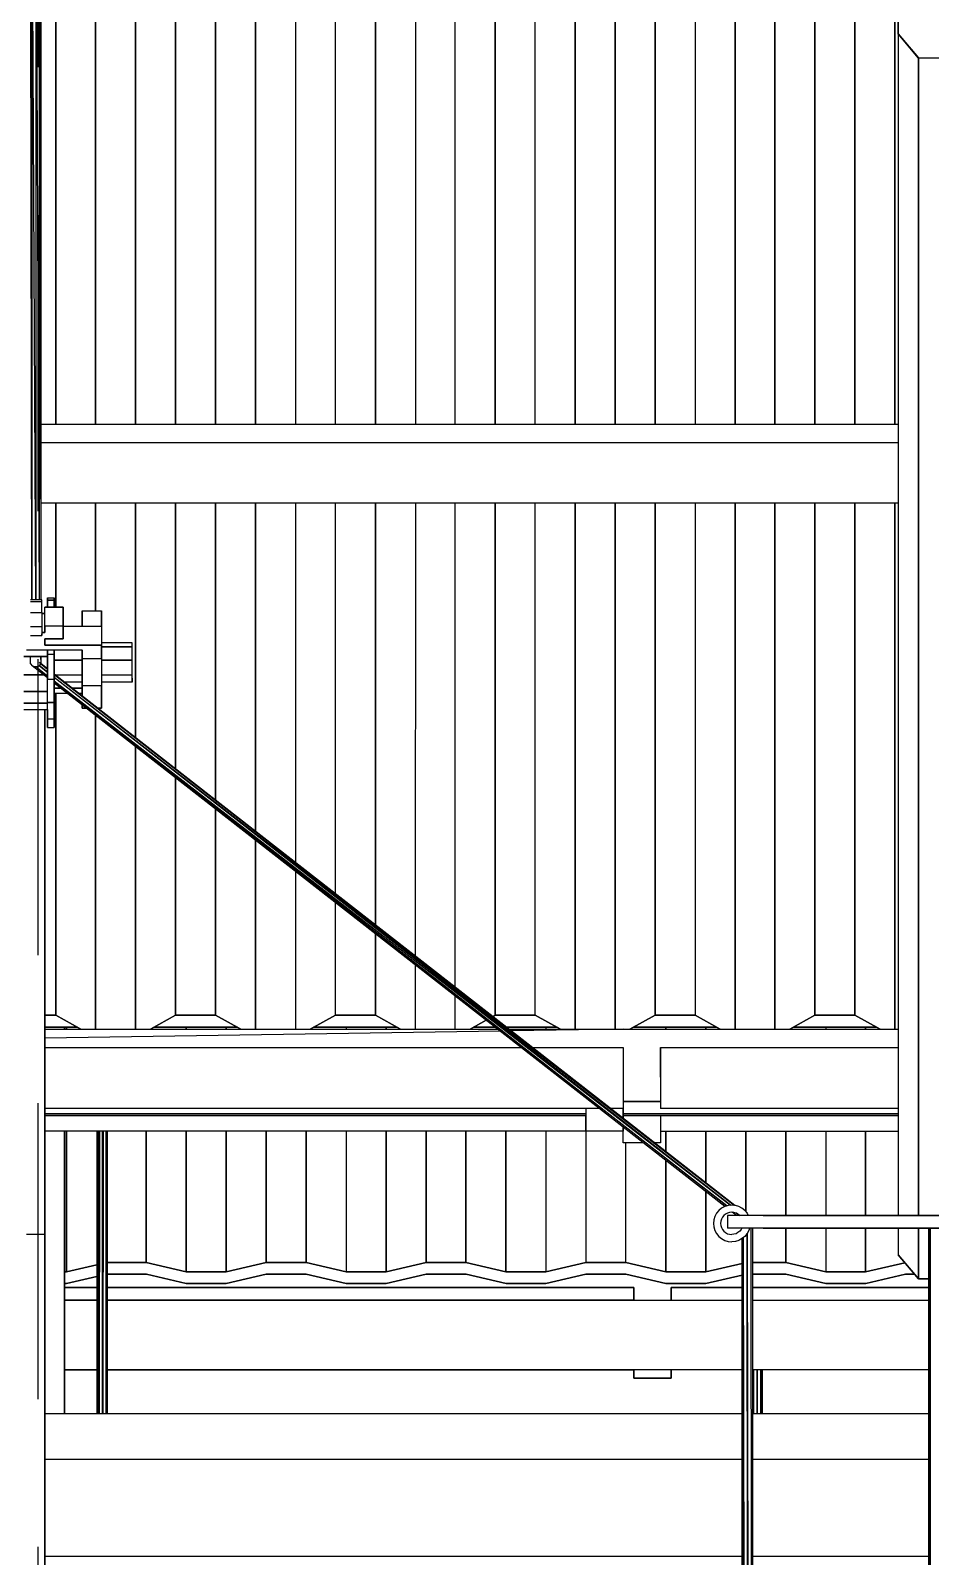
# Model space of a CAD drawing. Extents: x -43 to 90, y 6 to 81.
# Drawn here: x -0.859 to 1.071, y 19.711 to 22.984 of the extents above; entities that cross this region are included whole.
import ezdxf

# ---------------------------------------------------------------- set-up
doc = ezdxf.new("R2010")
doc.units = 0
doc.header["$LTSCALE"] = 0.1
doc.header["$MEASUREMENT"] = 0
doc.linetypes.add('HIDDEN', pattern=[9.525, 6.35, -3.175])
doc.layers.add('cobertura nova', color=4, linetype='CONTINUOUS')
doc.layers.add('hachures cobertura', color=252, linetype='CONTINUOUS')

msp = doc.modelspace()

# ---------------------------------------------------------------- linework, layer by layer
at = {"layer": 'cobertura nova'}
for p, q in [((-0.8563, 21.763), (-0.8594, 23.3102)), ((-0.8562, 23.3102), (-0.8485, 21.763)), ((-0.8561, 21.763), (-0.8562, 23.3102)), ((-0.8403, 23.3102), (-0.8371, 21.763)), ((-0.8402, 21.763), (-0.8403, 23.3102)), ((-0.837, 23.3102), (-0.837, 21.763)), ((-0.8482, 23.3077), (-0.8406, 21.763)), ((-0.8482, 23.3077), (-0.8482, 21.763)), ((-0.8055, 22.1401), (-0.8054, 23.3078)), ((0.9945, 22.1401), (0.9946, 23.3078)), ((1.0015, 22.9771), (1.0016, 23.0433)), ((1.0016, 23.0433), (1.0015, 22.9771)), ((1.045, 22.9254), (1.0015, 22.9771)), ((1.0015, 22.9771), (1.0015, 20.442)), ((1.0015, 22.9771), (1.045, 22.9255)), ((1.0016, 22.9769), (1.0016, 22.977)), ((1.045, 22.9254), (1.0449, 20.442)), ((1.045, 22.9255), (1.1307, 22.9255)), ((1.1307, 22.9254), (1.045, 22.9254)), ((1.0451, 22.9254), (1.0451, 22.9255)), ((1.0451, 22.9255), (1.0451, 22.9254)), ((-0.837, 22.1401), (1.0015, 22.1401)), ((-0.837, 22.1007), (1.0015, 22.1007)), ((1.0015, 21.9701), (-0.837, 21.9701)), ((-0.8055, 21.7473), (-0.8055, 21.9701)), ((0.9945, 20.8418), (0.9945, 21.9701)), ((-0.8352, 21.763), (-0.8595, 21.763)), ((-0.8595, 21.7596), (-0.8352, 21.7596)), ((-0.8352, 21.7596), (-0.8352, 21.763)), ((-0.8352, 21.7359), (-0.8352, 21.7596)), ((-0.7893, 21.7473), (-0.8285, 21.7473)), ((-0.8285, 21.7067), (-0.8285, 21.7473)), ((-0.8285, 21.7473), (-0.7893, 21.7473)), ((-0.8229, 21.7676), (-0.8085, 21.7676)), ((-0.8229, 21.7489), (-0.8229, 21.7676)), ((-0.8229, 21.7676), (-0.8229, 21.7624)), ((-0.8229, 21.7624), (-0.8229, 21.7676)), ((-0.8085, 21.7624), (-0.8229, 21.7624)), ((-0.8229, 21.7624), (-0.8229, 21.7473)), ((-0.8229, 21.7624), (-0.8085, 21.7624)), ((-0.8229, 21.7473), (-0.8229, 21.7624)), ((-0.8229, 21.7489), (-0.8229, 21.7489)), ((-0.8229, 21.7489), (-0.8229, 21.7489)), ((-0.8229, 21.7473), (-0.8229, 21.7489)), ((-0.8085, 21.7489), (-0.8085, 21.7676)), ((-0.8085, 21.7676), (-0.8085, 21.7624)), ((-0.8085, 21.7624), (-0.8085, 21.7676)), ((-0.8085, 21.7473), (-0.8085, 21.7624)), ((-0.8085, 21.7624), (-0.8085, 21.7473)), ((-0.8085, 21.7473), (-0.8085, 21.7489)), ((-0.7893, 21.7067), (-0.7893, 21.7473)), ((-0.7893, 21.7473), (-0.7893, 21.7473)), ((-0.7893, 21.7473), (-0.7893, 21.7473)), ((-0.7893, 21.7473), (-0.7893, 21.7067)), ((-0.7487, 21.7393), (-0.7069, 21.7393)), ((-0.7487, 21.7393), (-0.7487, 21.7063)), ((-0.7487, 21.7063), (-0.7487, 21.7393)), ((-0.7487, 21.7393), (-0.7487, 21.7393)), ((-0.7069, 21.7063), (-0.7069, 21.7393)), ((-0.7069, 21.7393), (-0.7069, 21.7063)), ((-0.7069, 21.7063), (-0.7069, 21.7393)), ((-0.8595, 21.7359), (-0.8352, 21.7359)), ((-0.8595, 21.7057), (-0.8352, 21.7057)), ((-0.8352, 21.7359), (-0.8352, 21.7057)), ((-0.8285, 21.7333), (-0.8352, 21.7333)), ((-0.8352, 21.7333), (-0.8285, 21.7333)), ((-0.8352, 21.7057), (-0.8352, 21.6867)), ((-0.7893, 21.7067), (-0.8285, 21.7067)), ((-0.8285, 21.7067), (-0.8285, 21.6928)), ((-0.8285, 21.6928), (-0.8285, 21.7067)), ((-0.7893, 21.6928), (-0.7893, 21.7067)), ((-0.7893, 21.7067), (-0.7893, 21.6928)), ((-0.7893, 21.7063), (-0.7487, 21.7063)), ((-0.7487, 21.7059), (-0.7893, 21.7059)), ((-0.7487, 21.7063), (-0.7069, 21.7063)), ((-0.7069, 21.7059), (-0.7487, 21.7059)), ((-0.7069, 21.7063), (-0.7069, 21.7059)), ((-0.7069, 21.7059), (-0.7069, 21.6654)), ((-0.8595, 21.6867), (-0.8352, 21.6867)), ((-0.8285, 21.6928), (-0.8352, 21.6928)), ((-0.8352, 21.6928), (-0.8285, 21.6928)), ((-0.8352, 21.6867), (-0.8352, 21.6901)), ((-0.8285, 21.6928), (-0.8285, 21.6928)), ((-0.8285, 21.6928), (-0.8285, 21.6928)), ((-0.8285, 21.6928), (-0.8285, 21.6928)), ((-0.8285, 21.6657), (-0.8285, 21.6796)), ((-0.8285, 21.6796), (-0.7893, 21.6796)), ((-0.8285, 21.6796), (-0.8285, 21.6654)), ((-0.7893, 21.6796), (-0.8285, 21.6796)), ((-0.7893, 21.6796), (-0.7893, 21.6928)), ((-0.7893, 21.6928), (-0.7893, 21.6796)), ((-0.8229, 21.6412), (-0.8741, 21.6412)), ((-0.8741, 21.6412), (-0.8229, 21.6412)), ((-0.8681, 21.6554), (-0.8285, 21.6554)), ((-0.8285, 21.6551), (-0.8681, 21.6551)), ((-0.8594, 21.6253), (-0.8594, 21.6412)), ((-0.8377, 21.6412), (-0.837, 21.6268)), ((-0.837, 21.6412), (-0.837, 21.6268)), ((-0.8285, 21.6657), (-0.8285, 21.6654)), ((-0.7487, 21.6657), (-0.8285, 21.6657)), ((-0.8285, 21.6654), (-0.8285, 21.6657)), ((-0.8285, 21.6654), (-0.7487, 21.6654)), ((-0.8285, 21.6554), (-0.7487, 21.6554)), ((-0.7487, 21.6551), (-0.8285, 21.6551)), ((-0.8229, 21.6551), (-0.8229, 21.6461)), ((-0.8229, 21.6412), (-0.8229, 21.6551)), ((-0.8229, 21.6461), (-0.8229, 21.6551)), ((-0.8229, 21.6461), (-0.8085, 21.6461)), ((-0.8229, 21.6461), (-0.8229, 21.5918)), ((-0.8229, 21.5918), (-0.8229, 21.6461)), ((-0.8229, 21.6158), (-0.8229, 21.6412)), ((-0.8085, 21.6461), (-0.8085, 21.6551)), ((-0.8085, 21.6551), (-0.8085, 21.6461)), ((-0.8085, 21.5918), (-0.8085, 21.6461)), ((-0.8085, 21.6461), (-0.8085, 21.5918)), ((-0.7069, 21.6657), (-0.7487, 21.6657)), ((-0.7487, 21.6654), (-0.7069, 21.6654)), ((-0.7487, 21.6551), (-0.7487, 21.6554)), ((-0.7487, 21.6551), (-0.7487, 21.637)), ((-0.7487, 21.6367), (-0.7487, 21.6551)), ((-0.6415, 21.6707), (-0.7069, 21.6707)), ((-0.7069, 21.6654), (-0.7069, 21.6551)), ((-0.7069, 21.6554), (-0.7069, 21.6654)), ((-0.7069, 21.6621), (-0.6415, 21.6621)), ((-0.6415, 21.6621), (-0.7069, 21.6621)), ((-0.7069, 21.637), (-0.7069, 21.6554)), ((-0.7069, 21.6551), (-0.7069, 21.6367)), ((-0.6415, 21.6621), (-0.6415, 21.6707)), ((-0.6415, 21.6337), (-0.6415, 21.6621)), ((-0.8594, 21.6253), (-0.8561, 21.6213)), ((-0.8229, 21.5954), (-0.8561, 21.6213)), ((-0.8561, 21.6213), (-0.8482, 21.6196)), ((-0.8229, 21.5955), (-0.8561, 21.6213)), ((-0.8482, 21.6196), (-0.8402, 21.6213)), ((-0.8482, 21.6196), (-0.8229, 21.6001)), ((-0.8482, 21.6196), (-0.8229, 21.5999)), ((-0.837, 21.6253), (-0.8402, 21.6293)), ((-0.8402, 21.6293), (-0.8229, 21.6158)), ((-0.8402, 21.6213), (-0.837, 21.6253)), ((-0.8402, 21.6213), (-0.8229, 21.6079)), ((-0.8229, 21.6078), (-0.8402, 21.6213)), ((-0.837, 21.6253), (-0.8229, 21.6144)), ((-0.837, 21.6253), (-0.8229, 21.6144)), ((-0.7487, 21.6337), (-0.8085, 21.6337)), ((-0.8085, 21.6337), (-0.7487, 21.6337)), ((-0.7487, 21.637), (-0.7069, 21.637)), ((-0.7069, 21.6367), (-0.7487, 21.6367)), ((-0.7487, 21.6367), (-0.7487, 21.5788)), ((-0.7487, 21.5788), (-0.7487, 21.6367)), ((-0.7069, 21.6367), (-0.7069, 21.5788)), ((-0.6415, 21.6337), (-0.7069, 21.6337)), ((-0.7069, 21.6337), (-0.6415, 21.6337)), ((-0.6415, 21.6022), (-0.6415, 21.6337)), ((-0.8314, 21.602), (-0.8741, 21.602)), ((-0.8741, 21.602), (-0.8314, 21.602)), ((-0.8229, 21.5663), (-0.8229, 21.5954)), ((-0.8085, 21.5918), (-0.8229, 21.5918)), ((-0.8229, 21.5425), (-0.8229, 21.5918)), ((-0.8085, 21.6045), (0.6509, 20.464)), ((-0.8085, 21.6031), (0.6508, 20.464)), ((-0.8085, 21.6031), (0.6499, 20.4641)), ((-0.8085, 21.5967), (0.6497, 20.4642)), ((0.6421, 20.4644), (-0.8085, 21.5965)), ((-0.8085, 21.5425), (-0.8085, 21.5918)), ((-0.8085, 21.5918), (-0.8085, 21.5425)), ((-0.8085, 21.5889), (0.6419, 20.4644)), ((-0.8085, 21.5887), (0.6342, 20.463)), ((0.6341, 20.463), (-0.8085, 21.5843)), ((0.6297, 20.4617), (-0.8085, 21.5841)), ((-0.8055, 21.6022), (-0.7487, 21.6022)), ((-0.7487, 21.586), (-0.7848, 21.586)), ((-0.7487, 21.586), (-0.7487, 21.5733)), ((-0.7487, 21.5578), (-0.7487, 21.586)), ((-0.7487, 21.5733), (-0.7487, 21.586)), ((-0.7069, 21.5788), (-0.7487, 21.5788)), ((-0.7487, 21.5788), (-0.7487, 21.5578)), ((-0.7487, 21.5578), (-0.7487, 21.5788)), ((-0.7069, 21.6022), (-0.6415, 21.6022)), ((-0.6415, 21.586), (-0.7069, 21.586)), ((-0.7069, 21.5788), (-0.7069, 21.5434)), ((-0.7069, 21.5305), (-0.7069, 21.5788)), ((-0.7069, 21.5622), (-0.7069, 21.5788)), ((-0.7069, 21.5434), (-0.7069, 21.5788)), ((-0.6415, 21.586), (-0.6415, 21.6022)), ((-0.6415, 21.5946), (-0.6415, 21.586)), ((-0.8741, 21.5663), (-0.8229, 21.5663)), ((-0.8229, 21.5663), (-0.8741, 21.5663)), ((-0.8229, 21.5425), (-0.8229, 21.5663)), ((-0.8229, 21.5593), (-0.8229, 21.5593)), ((-0.8229, 21.5593), (-0.8229, 21.5593)), ((-0.8229, 21.5425), (-0.8085, 21.5425)), ((-0.8085, 21.5425), (-0.8229, 21.5425)), ((-0.8229, 21.5077), (-0.8229, 21.5425)), ((-0.7946, 21.5733), (-0.8085, 21.5733)), ((-0.8085, 21.5733), (-0.7946, 21.5733)), ((-0.8085, 21.5629), (-0.7813, 21.5629)), ((-0.7804, 21.5622), (-0.8085, 21.5622)), ((-0.8085, 21.5077), (-0.8085, 21.5425)), ((-0.8085, 21.5425), (-0.8085, 21.5077)), ((-0.8055, 20.8717), (-0.8055, 21.5622)), ((-0.7487, 21.5733), (-0.7686, 21.5733)), ((-0.7686, 21.5733), (-0.7487, 21.5733)), ((-0.7552, 21.5629), (-0.7487, 21.5629)), ((-0.7487, 21.5622), (-0.7544, 21.5622)), ((-0.7487, 21.5629), (-0.7487, 21.5629)), ((-0.7487, 21.5622), (-0.7487, 21.5622)), ((-0.7069, 21.5733), (-0.7069, 21.5622)), ((-0.7069, 21.5434), (-0.7069, 21.5305)), ((-0.7069, 21.5305), (-0.7069, 21.5434)), ((-0.8229, 21.5413), (-0.8741, 21.5413)), ((-0.8741, 21.5413), (-0.8229, 21.5413)), ((-0.8741, 21.5278), (-0.8229, 21.5278)), ((-0.8286, 21.5278), (-0.8286, 20.4022)), ((-0.8286, 20.4022), (-0.8285, 21.5278)), ((-0.8229, 21.5278), (-0.8229, 21.5413)), ((-0.8229, 21.5173), (-0.8229, 21.5278)), ((-0.8229, 21.5278), (-0.8229, 21.5173)), ((-0.8229, 21.5173), (-0.8229, 21.5173)), ((-0.8229, 21.5173), (-0.8229, 21.5077)), ((-0.8229, 21.5173), (-0.8229, 21.5173)), ((-0.8229, 21.4943), (-0.8229, 21.5173)), ((-0.7487, 21.5375), (-0.7487, 21.5305)), ((-0.7487, 21.5305), (-0.7487, 21.5375)), ((-0.7398, 21.5305), (-0.7487, 21.5305)), ((-0.7487, 21.5305), (-0.7398, 21.5305)), ((-0.7069, 21.5305), (-0.7138, 21.5305)), ((-0.7138, 21.5305), (-0.7069, 21.5305)), ((-0.8229, 21.5077), (-0.8085, 21.5077)), ((-0.8229, 21.5077), (-0.8229, 21.4891)), ((-0.8229, 21.4891), (-0.8229, 21.5077)), ((-0.8229, 21.4943), (-0.8229, 21.4943)), ((-0.8229, 21.4891), (-0.8229, 21.4943)), ((-0.8229, 21.4943), (-0.8229, 21.4943)), ((-0.8229, 21.4891), (-0.8085, 21.4891)), ((-0.8085, 21.4891), (-0.8085, 21.5077)), ((-0.8085, 21.5077), (-0.8085, 21.4891)), ((-0.8085, 21.4943), (-0.8085, 21.5064)), ((-0.8085, 21.4891), (-0.8085, 21.4943)), ((-0.8055, 20.8717), (-0.8286, 20.8717)), ((-0.8286, 20.8717), (-0.8055, 20.8717)), ((-0.7515, 20.8418), (-0.8055, 20.8717)), ((-0.8055, 20.8717), (-0.7515, 20.8418)), ((-0.5483, 20.8717), (-0.6023, 20.8418)), ((-0.6023, 20.8418), (-0.5483, 20.8717)), ((-0.4626, 20.8717), (-0.5483, 20.8717)), ((-0.5483, 20.8717), (-0.4626, 20.8717)), ((-0.4086, 20.8418), (-0.4626, 20.8717)), ((-0.4626, 20.8717), (-0.4086, 20.8418)), ((-0.2055, 20.8717), (-0.2595, 20.8418)), ((-0.2595, 20.8418), (-0.2055, 20.8717)), ((-0.1198, 20.8717), (-0.2055, 20.8717)), ((-0.2055, 20.8717), (-0.1198, 20.8717)), ((-0.0658, 20.8418), (-0.1198, 20.8717)), ((-0.1198, 20.8717), (-0.0658, 20.8418)), ((0.118, 20.861), (0.0834, 20.8418)), ((0.0834, 20.8418), (0.118, 20.861)), ((0.1374, 20.8717), (0.1326, 20.8691)), ((0.1326, 20.8691), (0.1374, 20.8717)), ((0.2231, 20.8717), (0.1374, 20.8717)), ((0.1374, 20.8717), (0.2231, 20.8717)), ((0.2771, 20.8418), (0.2231, 20.8717)), ((0.2231, 20.8717), (0.2771, 20.8418)), ((0.4802, 20.8717), (0.4262, 20.8418)), ((0.4262, 20.8418), (0.4802, 20.8717)), ((0.5659, 20.8717), (0.4802, 20.8717)), ((0.4802, 20.8717), (0.5659, 20.8717)), ((0.6199, 20.8418), (0.5659, 20.8717)), ((0.5659, 20.8717), (0.6199, 20.8418)), ((0.8231, 20.8717), (0.7691, 20.8418)), ((0.7691, 20.8418), (0.8231, 20.8717)), ((0.9088, 20.8717), (0.8231, 20.8717)), ((0.8231, 20.8717), (0.9088, 20.8717)), ((0.9628, 20.8418), (0.9088, 20.8717)), ((0.9088, 20.8717), (0.9628, 20.8418)), ((-0.7586, 20.8458), (-0.8286, 20.8458)), ((-0.7586, 20.8458), (-0.8286, 20.8458)), ((-0.8286, 20.8458), (-0.7586, 20.8458)), ((-0.8286, 20.8418), (0.1427, 20.8418)), ((0.1479, 20.8377), (-0.8286, 20.8224)), ((-0.7869, 20.8418), (-0.7869, 20.8458)), ((-0.7869, 20.8458), (-0.7869, 20.8418)), ((-0.7825, 20.8458), (-0.7825, 20.8418)), ((-0.7825, 20.8418), (-0.7825, 20.8458)), ((-0.4158, 20.8458), (-0.5952, 20.8458)), ((-0.4158, 20.8458), (-0.5952, 20.8458)), ((-0.5952, 20.8458), (-0.4158, 20.8458)), ((-0.5254, 20.8458), (-0.5254, 20.8418)), ((-0.5254, 20.8418), (-0.5254, 20.8458)), ((-0.4397, 20.8458), (-0.4397, 20.8418)), ((-0.4397, 20.8418), (-0.4397, 20.8458)), ((-0.0729, 20.8458), (-0.2523, 20.8458)), ((-0.0729, 20.8458), (-0.2523, 20.8458)), ((-0.2523, 20.8458), (-0.0729, 20.8458)), ((-0.1825, 20.8458), (-0.1825, 20.8418)), ((-0.0968, 20.8458), (-0.0968, 20.8418)), ((-0.0968, 20.8418), (-0.0968, 20.8458)), ((0.1376, 20.8458), (0.0905, 20.8458)), ((0.1376, 20.8458), (0.0905, 20.8458)), ((0.0905, 20.8458), (0.1376, 20.8458)), ((0.2699, 20.8458), (0.1624, 20.8458)), ((0.2699, 20.8458), (0.1624, 20.8458)), ((0.1624, 20.8458), (0.2699, 20.8458)), ((0.1675, 20.8418), (0.4117, 20.8418)), ((0.4117, 20.8418), (0.1723, 20.8381)), ((0.2461, 20.8458), (0.2461, 20.8418)), ((0.4117, 20.8418), (0.4917, 20.8418)), ((0.6128, 20.8458), (0.4334, 20.8458)), ((0.6128, 20.8458), (0.4334, 20.8458)), ((0.4334, 20.8458), (0.6128, 20.8458)), ((0.4917, 20.8418), (1.0015, 20.8418)), ((0.5032, 20.8458), (0.5032, 20.8418)), ((0.5032, 20.8418), (0.5032, 20.8458)), ((0.5889, 20.8458), (0.5889, 20.8418)), ((0.5889, 20.8418), (0.5889, 20.8458)), ((0.9556, 20.8458), (0.7762, 20.8458)), ((0.9556, 20.8458), (0.7762, 20.8458)), ((0.7762, 20.8458), (0.9556, 20.8458)), ((0.8461, 20.8458), (0.8461, 20.8418)), ((0.9318, 20.8418), (0.9318, 20.8458)), ((0.9318, 20.8458), (0.9318, 20.8418)), ((-0.8286, 20.8024), (0.1931, 20.8024)), ((0.2179, 20.8024), (0.4117, 20.8024)), ((0.4117, 20.8024), (0.4117, 20.6718)), ((0.4917, 20.8024), (1.0015, 20.8024)), ((0.4917, 20.8024), (0.4917, 20.6718)), ((0.4917, 20.7389), (0.4917, 20.8024)), ((0.4917, 20.7728), (0.4917, 20.7728)), ((0.3604, 20.6718), (-0.8286, 20.6718)), ((-0.8286, 20.6606), (0.3316, 20.6606)), ((0.3316, 20.6718), (0.3316, 20.6228)), ((0.4117, 20.6718), (0.385, 20.6718)), ((0.4116, 20.6718), (0.4116, 20.651)), ((0.4116, 20.651), (0.4116, 20.6718)), ((0.4116, 20.6606), (1.0015, 20.6606)), ((0.4117, 20.6864), (0.4917, 20.6864)), ((0.4917, 20.6864), (0.4117, 20.6864)), ((1.0015, 20.6718), (0.4917, 20.6718)), ((-0.8286, 20.6567), (0.3316, 20.6567)), ((0.3316, 20.6567), (-0.8286, 20.6567)), ((0.3316, 20.6567), (0.3316, 20.6228)), ((0.3316, 20.6228), (0.3316, 20.6567)), ((0.4116, 20.6567), (1.0015, 20.6566)), ((1.0015, 20.6567), (0.4116, 20.6567)), ((0.4116, 20.6319), (0.4116, 20.6228)), ((0.4116, 20.6228), (0.4116, 20.6319)), ((0.4117, 20.651), (0.4117, 20.6567)), ((0.4117, 20.5981), (0.4117, 20.6319)), ((0.4917, 20.6567), (0.4917, 20.5981)), ((0.3316, 20.6228), (-0.8286, 20.6228)), ((-0.7869, 20.0168), (-0.7869, 20.6228)), ((-0.7869, 20.6228), (-0.7869, 20.0168)), ((-0.7825, 20.6228), (-0.7825, 20.3215)), ((-0.7174, 20.6228), (-0.7174, 20.0168)), ((-0.7161, 20.6228), (-0.7164, 20.0168)), ((-0.7141, 20.6228), (-0.7141, 20.0168)), ((-0.7117, 20.0168), (-0.7111, 20.6228)), ((-0.7061, 20.6228), (-0.7061, 20.0168)), ((-0.7037, 20.0168), (-0.7031, 20.6228)), ((-0.6982, 20.6228), (-0.6982, 20.0168)), ((-0.6972, 20.0168), (-0.6969, 20.6228)), ((-0.6949, 20.6228), (-0.6949, 20.0168)), ((0.3316, 20.6228), (0.3316, 20.6228)), ((0.4116, 20.6228), (0.3316, 20.6228)), ((0.3316, 20.6228), (0.3316, 20.6228)), ((0.3316, 20.6228), (0.3316, 20.6228)), ((0.4116, 20.6228), (0.4117, 20.6228)), ((0.455, 20.5981), (0.4117, 20.5981)), ((0.4917, 20.5981), (0.4794, 20.5981)), ((0.4917, 20.6228), (1.0015, 20.6228)), ((0.5032, 20.6228), (0.5032, 20.5795)), ((0.5889, 20.4935), (0.5889, 20.3215)), ((0.6296, 20.4616), (0.6228, 20.458)), ((0.637, 20.4639), (0.6296, 20.4616)), ((0.6447, 20.4646), (0.637, 20.4639)), ((0.6524, 20.4639), (0.6447, 20.4646)), ((0.6598, 20.4616), (0.6524, 20.4639)), ((0.6666, 20.458), (0.6598, 20.4616)), ((0.6061, 20.4329), (0.6053, 20.4252)), ((0.6083, 20.4403), (0.6061, 20.4329)), ((0.6119, 20.4471), (0.6083, 20.4403)), ((0.6168, 20.4531), (0.6119, 20.4471)), ((0.6228, 20.458), (0.6168, 20.4531)), ((0.6212, 20.4299), (0.6207, 20.4252)), ((0.6226, 20.4344), (0.6212, 20.4299)), ((0.6248, 20.4385), (0.6226, 20.4344)), ((0.6278, 20.4422), (0.6248, 20.4385)), ((0.6314, 20.4452), (0.6278, 20.4422)), ((0.6355, 20.4474), (0.6314, 20.4452)), ((0.64, 20.4487), (0.6355, 20.4474)), ((0.6355, 20.442), (0.6355, 20.4149)), ((0.7122, 20.442), (0.6355, 20.442)), ((0.6447, 20.4492), (0.64, 20.4487)), ((0.6494, 20.4487), (0.6447, 20.4492)), ((0.6549, 20.442), (0.6458, 20.4491)), ((0.6539, 20.4474), (0.6494, 20.4487)), ((0.658, 20.4452), (0.6539, 20.4474)), ((0.6611, 20.442), (0.6548, 20.4469)), ((0.655, 20.4468), (0.6611, 20.442)), ((0.6617, 20.4422), (0.658, 20.4452)), ((0.6618, 20.442), (0.6617, 20.4422)), ((0.6726, 20.4531), (0.6666, 20.458)), ((0.6726, 20.4531), (0.6775, 20.4471)), ((0.6775, 20.4471), (0.6802, 20.442)), ((0.7238, 20.442), (0.7122, 20.442)), ((0.7122, 20.442), (0.7238, 20.442)), ((1.048, 20.442), (0.7238, 20.442)), ((0.7238, 20.442), (1.048, 20.442)), ((1.0583, 20.442), (1.048, 20.442)), ((1.048, 20.442), (1.0583, 20.442)), ((1.1349, 20.442), (1.0583, 20.442)), ((1.0583, 20.442), (1.1349, 20.442)), ((-0.8681, 20.4022), (-0.8286, 20.4022)), ((-0.8286, 20.4022), (-0.8286, 18.5206)), ((-0.8286, 18.5206), (-0.8286, 20.4022)), ((0.6053, 20.4252), (0.6061, 20.4175)), ((0.6061, 20.4175), (0.6083, 20.4101)), ((0.6083, 20.4101), (0.6119, 20.4033)), ((0.6119, 20.4033), (0.6168, 20.3973)), ((0.6168, 20.3973), (0.6228, 20.3924)), ((0.6207, 20.4252), (0.6212, 20.4205)), ((0.6212, 20.4205), (0.6226, 20.416)), ((0.6226, 20.416), (0.6248, 20.4119)), ((0.6248, 20.4119), (0.6278, 20.4083)), ((0.6278, 20.4083), (0.6314, 20.4053)), ((0.6314, 20.4053), (0.6355, 20.4031)), ((0.7122, 20.4149), (0.6355, 20.4149)), ((0.6355, 20.4031), (0.64, 20.4017)), ((0.64, 20.4017), (0.6447, 20.4012)), ((0.6494, 20.4017), (0.6447, 20.4012)), ((0.6539, 20.4031), (0.6494, 20.4017)), ((0.658, 20.4053), (0.6539, 20.4031)), ((0.6617, 20.4083), (0.658, 20.4053)), ((0.6647, 20.4119), (0.6617, 20.4083)), ((0.6663, 20.4149), (0.6647, 20.4119)), ((0.6726, 20.3973), (0.6666, 20.3924)), ((0.6775, 20.4033), (0.6726, 20.3973)), ((0.6811, 20.4101), (0.6775, 20.4033)), ((0.678, 20.4043), (0.6865, 15.4612)), ((0.6788, 15.4612), (0.678, 20.4042)), ((0.6826, 20.4149), (0.6811, 20.4101)), ((0.6859, 20.4149), (0.69, 15.3388)), ((0.6859, 20.4149), (0.6867, 15.3387)), ((0.6892, 20.4149), (0.69, 15.3388)), ((0.7238, 20.4149), (0.7122, 20.4149)), ((0.7122, 20.4149), (0.7238, 20.4149)), ((1.048, 20.4149), (0.7238, 20.4149)), ((0.7238, 20.4149), (1.048, 20.4149)), ((0.9318, 20.3215), (0.9318, 20.4149)), ((1.0015, 20.4149), (1.0015, 20.3579)), ((1.0449, 20.4149), (1.0449, 20.3062)), ((1.0449, 20.3062), (1.0449, 20.4149)), ((1.0583, 20.4149), (1.048, 20.4149)), ((1.048, 20.4149), (1.0583, 20.4149)), ((1.1349, 20.4149), (1.0583, 20.4149)), ((1.0583, 20.4149), (1.1349, 20.4149)), ((1.0665, 15.3388), (1.0676, 20.4149)), ((1.0676, 20.4149), (1.0698, 15.3387)), ((1.0698, 15.3387), (1.0709, 20.4149)), ((0.6228, 20.3924), (0.6296, 20.3888)), ((0.6296, 20.3888), (0.637, 20.3866)), ((0.637, 20.3866), (0.6447, 20.3858)), ((0.6524, 20.3866), (0.6447, 20.3858)), ((0.6598, 20.3888), (0.6524, 20.3866)), ((0.6666, 20.3924), (0.6598, 20.3888)), ((0.6675, 15.3388), (0.6667, 20.3925)), ((0.6708, 15.3387), (0.6668, 20.3926)), ((0.6708, 15.3387), (0.67, 20.3952)), ((0.6786, 15.4612), (0.6701, 20.3953)), ((-0.7825, 20.3215), (-0.7174, 20.3364)), ((-0.7174, 20.3364), (-0.7825, 20.3215)), ((-0.6111, 20.3412), (-0.6949, 20.3412)), ((-0.6949, 20.3411), (-0.6111, 20.3411)), ((-0.6111, 20.3412), (-0.6111, 20.3411)), ((-0.5254, 20.3215), (-0.6111, 20.3412)), ((-0.6111, 20.3411), (-0.5254, 20.3215)), ((-0.3539, 20.3412), (-0.4397, 20.3215)), ((-0.4397, 20.3215), (-0.3539, 20.3411)), ((-0.3539, 20.3411), (-0.3539, 20.3412)), ((-0.2682, 20.3412), (-0.3539, 20.3412)), ((-0.3539, 20.3411), (-0.2682, 20.3411)), ((-0.2682, 20.3411), (-0.2682, 20.3412)), ((-0.1825, 20.3215), (-0.2682, 20.3412)), ((-0.2682, 20.3411), (-0.1825, 20.3215)), ((-0.0111, 20.3412), (-0.0968, 20.3215)), ((-0.0968, 20.3215), (-0.0111, 20.3411)), ((-0.0111, 20.3412), (-0.0111, 20.3411)), ((0.0746, 20.3412), (-0.0111, 20.3412)), ((-0.0111, 20.3411), (0.0746, 20.3411)), ((0.0746, 20.3411), (0.0746, 20.3412)), ((0.1603, 20.3215), (0.0746, 20.3412)), ((0.0746, 20.3411), (0.1603, 20.3215)), ((0.3318, 20.3412), (0.2461, 20.3215)), ((0.2461, 20.3215), (0.3318, 20.3411)), ((0.4175, 20.3412), (0.3318, 20.3412)), ((0.3318, 20.3411), (0.4175, 20.3411)), ((0.5032, 20.3215), (0.4175, 20.3412)), ((0.4175, 20.3411), (0.5032, 20.3215)), ((0.6668, 20.3394), (0.5889, 20.3215)), ((0.5889, 20.3215), (0.6668, 20.3393)), ((0.7603, 20.3412), (0.6892, 20.3412)), ((0.6892, 20.3411), (0.7603, 20.3411)), ((0.7603, 20.3411), (0.7603, 20.3412)), ((0.8461, 20.3215), (0.7603, 20.3412)), ((0.7603, 20.3411), (0.8461, 20.3215)), ((1.0158, 20.3408), (0.9318, 20.3215)), ((0.9318, 20.3215), (1.0159, 20.3408)), ((1.0449, 20.3062), (1.0015, 20.3579)), ((1.0015, 20.3579), (1.0449, 20.3062)), ((-0.7869, 20.3215), (-0.7825, 20.3215)), ((-0.7825, 20.3215), (-0.7869, 20.3215)), ((-0.7825, 20.3215), (-0.7825, 20.3215)), ((-0.7174, 20.3112), (-0.7824, 20.2963)), ((-0.7824, 20.2963), (-0.7174, 20.3112)), ((-0.6949, 20.316), (-0.611, 20.316)), ((-0.611, 20.3159), (-0.6949, 20.3159)), ((-0.611, 20.3159), (-0.611, 20.316)), ((-0.611, 20.316), (-0.5253, 20.2963)), ((-0.5253, 20.2963), (-0.611, 20.3159)), ((-0.5254, 20.3215), (-0.5254, 20.3215)), ((-0.5254, 20.3215), (-0.4397, 20.3215)), ((-0.4397, 20.3215), (-0.5254, 20.3215)), ((-0.4397, 20.3215), (-0.4397, 20.3215)), ((-0.4395, 20.2963), (-0.3538, 20.316)), ((-0.3538, 20.3159), (-0.4395, 20.2963)), ((-0.3538, 20.3159), (-0.3538, 20.316)), ((-0.3538, 20.316), (-0.2681, 20.316)), ((-0.2681, 20.3159), (-0.3538, 20.3159)), ((-0.2681, 20.3159), (-0.2681, 20.316)), ((-0.2681, 20.316), (-0.1824, 20.2963)), ((-0.1824, 20.2963), (-0.2681, 20.3159)), ((-0.1825, 20.3215), (-0.0968, 20.3215)), ((-0.0968, 20.3215), (-0.1825, 20.3215)), ((-0.0968, 20.3215), (-0.0968, 20.3215)), ((-0.0967, 20.2963), (-0.011, 20.316)), ((-0.011, 20.3159), (-0.0967, 20.2963)), ((-0.011, 20.3159), (-0.011, 20.316)), ((-0.011, 20.316), (0.0747, 20.316)), ((0.0747, 20.3159), (-0.011, 20.3159)), ((0.0747, 20.316), (0.0747, 20.3159)), ((0.0747, 20.316), (0.1605, 20.2963)), ((0.1605, 20.2963), (0.0747, 20.3159)), ((0.1603, 20.3215), (0.1603, 20.3215)), ((0.1603, 20.3215), (0.2461, 20.3215)), ((0.2461, 20.3215), (0.1603, 20.3215)), ((0.2462, 20.2963), (0.3319, 20.316)), ((0.3319, 20.3159), (0.2462, 20.2963)), ((0.3319, 20.3159), (0.3319, 20.316)), ((0.3319, 20.316), (0.4176, 20.316)), ((0.4176, 20.3159), (0.3319, 20.3159)), ((0.4176, 20.3159), (0.4176, 20.316)), ((0.4176, 20.316), (0.5033, 20.2963)), ((0.5033, 20.2963), (0.4176, 20.3159)), ((0.5032, 20.3215), (0.5032, 20.3215)), ((0.5032, 20.3215), (0.5889, 20.3215)), ((0.5889, 20.3215), (0.5032, 20.3215)), ((0.5889, 20.3215), (0.5889, 20.3215)), ((0.589, 20.2963), (0.6668, 20.3142)), ((0.6668, 20.3141), (0.589, 20.2963)), ((0.6892, 20.316), (0.7605, 20.316)), ((0.7605, 20.3159), (0.6892, 20.3159)), ((0.7605, 20.316), (0.7605, 20.3159)), ((0.7605, 20.316), (0.8462, 20.2964)), ((0.8462, 20.2963), (0.7605, 20.3159)), ((0.8461, 20.3215), (0.9318, 20.3215)), ((0.9318, 20.3215), (0.8461, 20.3215)), ((0.9319, 20.2964), (1.0176, 20.316)), ((1.0176, 20.3159), (0.9319, 20.2963)), ((1.0176, 20.316), (1.0367, 20.316)), ((1.0176, 20.316), (1.0176, 20.3159)), ((1.0176, 20.3159), (1.0176, 20.316)), ((1.0368, 20.3159), (1.0176, 20.3159)), ((1.0675, 20.3062), (1.0449, 20.3062)), ((1.0449, 20.3062), (1.0675, 20.3062)), ((-0.7824, 20.2963), (-0.7869, 20.2963)), ((-0.7869, 20.2963), (-0.7824, 20.2963)), ((-0.7869, 20.2873), (-0.7174, 20.2873)), ((-0.7174, 20.2873), (-0.7869, 20.2873)), ((-0.7824, 20.2963), (-0.7824, 20.2963)), ((-0.6949, 20.2873), (0.4346, 20.2873)), ((0.4346, 20.2873), (-0.6949, 20.2873)), ((-0.4395, 20.2963), (-0.5253, 20.2963)), ((-0.5253, 20.2963), (-0.5253, 20.2963)), ((-0.5253, 20.2963), (-0.4395, 20.2963)), ((-0.4395, 20.2963), (-0.4395, 20.2963)), ((-0.0967, 20.2963), (-0.1824, 20.2963)), ((-0.1824, 20.2963), (-0.1824, 20.2963)), ((-0.1824, 20.2963), (-0.0967, 20.2963)), ((-0.0967, 20.2963), (-0.0967, 20.2963)), ((0.2462, 20.2963), (0.1605, 20.2963)), ((0.1605, 20.2963), (0.1605, 20.2963)), ((0.1605, 20.2963), (0.2462, 20.2963)), ((0.2462, 20.2963), (0.2462, 20.2963)), ((0.4346, 20.2873), (0.4346, 20.2607)), ((0.4346, 20.2607), (0.4346, 20.2873)), ((0.4346, 20.2607), (0.4346, 20.2873)), ((0.4346, 20.2873), (0.4346, 20.2607)), ((0.589, 20.2963), (0.5033, 20.2963)), ((0.5033, 20.2963), (0.5033, 20.2963)), ((0.5033, 20.2963), (0.589, 20.2963)), ((0.5146, 20.2607), (0.5146, 20.2873)), ((0.5146, 20.2873), (0.6668, 20.2873)), ((0.5146, 20.2873), (0.5146, 20.2873)), ((0.6668, 20.2873), (0.5146, 20.2873)), ((0.5146, 20.2873), (0.5146, 20.2607)), ((0.589, 20.2963), (0.589, 20.2963)), ((0.6893, 20.2873), (1.0675, 20.2873)), ((1.0675, 20.2873), (0.6893, 20.2873)), ((0.8462, 20.2963), (0.8462, 20.2964)), ((0.8462, 20.2964), (0.9319, 20.2964)), ((0.9319, 20.2963), (0.8462, 20.2963)), ((0.9319, 20.2964), (0.9319, 20.2963)), ((0.9319, 20.2963), (0.9319, 20.2964)), ((-0.7869, 20.2607), (-0.7174, 20.2607)), ((-0.7174, 20.2607), (-0.7869, 20.2607)), ((-0.6949, 20.2607), (0.3546, 20.2607)), ((0.3546, 20.2607), (-0.6949, 20.2607)), ((0.3546, 20.2607), (0.4346, 20.2607)), ((0.4346, 20.2607), (0.3546, 20.2607)), ((0.4346, 20.2607), (0.6668, 20.2607)), ((0.6893, 20.2607), (1.0675, 20.2607)), ((-0.7174, 20.1107), (-0.7869, 20.1107)), ((-0.7869, 20.1107), (-0.7174, 20.1107)), ((0.3546, 20.1107), (-0.6949, 20.1107)), ((-0.6949, 20.1107), (0.3546, 20.1107)), ((0.4346, 20.1107), (0.3546, 20.1107)), ((0.3546, 20.1107), (0.4346, 20.1107)), ((0.6668, 20.1107), (0.4346, 20.1107)), ((0.4346, 20.0934), (0.4346, 20.1107)), ((0.4346, 20.1107), (0.4346, 20.0934)), ((0.4346, 20.1107), (0.4346, 20.0934)), ((0.4346, 20.0934), (0.4346, 20.1107)), ((0.5146, 20.1107), (0.5146, 20.0934)), ((0.5146, 20.0934), (0.5146, 20.1107)), ((0.5146, 20.0934), (0.5146, 20.1107)), ((1.0675, 20.1107), (0.6893, 20.1107)), ((0.6914, 20.1107), (0.6913, 20.0168)), ((0.6916, 20.1107), (0.6916, 20.0168)), ((0.699, 20.1107), (0.6988, 20.0168)), ((0.6995, 20.0168), (0.6995, 20.1107)), ((0.7068, 20.0168), (0.707, 20.1107)), ((0.7075, 20.0168), (0.7075, 20.1107)), ((0.7105, 20.0168), (0.7106, 20.1107)), ((0.7108, 20.0168), (0.7108, 20.1107)), ((0.5146, 20.0934), (0.4346, 20.0934)), ((0.4346, 20.0934), (0.5146, 20.0934)), ((0.6668, 20.0168), (-0.8286, 20.0168)), ((1.0675, 20.0168), (0.6893, 20.0168)), ((-0.8286, 19.9195), (0.6668, 19.9195)), ((0.6893, 19.9195), (1.0675, 19.9195)), ((0.6669, 19.7105), (-0.8286, 19.7105)), ((1.0674, 19.7105), (0.6893, 19.7105))]:
    msp.add_line(p, q, dxfattribs=at)
at = {"layer": 'hachures cobertura', "linetype": 'HIDDEN'}
msp.add_line((-0.8435, 34.0184), (-0.8435, 6.3811), dxfattribs=at)
at = {"layer": 'hachures cobertura'}
for p, q in [((-0.8054, 23.3078), (-0.8055, 22.1401)), ((-0.7198, 22.1401), (-0.7197, 23.3078)), ((-0.7197, 23.3078), (-0.7198, 22.1401)), ((-0.634, 22.1401), (-0.634, 23.3078)), ((-0.634, 23.3078), (-0.634, 22.1401)), ((-0.5483, 22.1401), (-0.5483, 23.3078)), ((-0.5483, 23.3078), (-0.5483, 22.1401)), ((-0.4626, 22.1401), (-0.4626, 23.3078)), ((-0.4626, 23.3078), (-0.4626, 22.1401)), ((-0.3769, 23.3078), (-0.3769, 22.1401)), ((-0.3769, 22.1401), (-0.3769, 23.3078)), ((-0.2912, 23.3078), (-0.2912, 22.1401)), ((-0.2055, 22.1401), (-0.2054, 23.3078)), ((-0.1198, 22.1401), (-0.1197, 23.3078)), ((-0.1197, 23.3078), (-0.1198, 22.1401)), ((-0.034, 23.3078), (-0.034, 22.1401)), ((0.0517, 22.1401), (0.0517, 23.3078)), ((0.1374, 22.1401), (0.1374, 23.3078)), ((0.1374, 23.3078), (0.1374, 22.1401)), ((0.2231, 22.1401), (0.2231, 23.3078)), ((0.3088, 22.1401), (0.3088, 23.3078)), ((0.3088, 23.3078), (0.3088, 22.1401)), ((0.3945, 22.1401), (0.3946, 23.3078)), ((0.3946, 23.3078), (0.3945, 22.1401)), ((0.4803, 23.3078), (0.4803, 22.1401)), ((0.4803, 22.1401), (0.4803, 23.3078)), ((0.566, 23.3078), (0.566, 22.1401)), ((0.6517, 22.1401), (0.6517, 23.3078)), ((0.6517, 23.3078), (0.6517, 22.1401)), ((0.7374, 22.1401), (0.7374, 23.3078)), ((0.7374, 23.3078), (0.7374, 22.1401)), ((0.8231, 22.1401), (0.8231, 23.3078)), ((0.8231, 23.3078), (0.8231, 22.1401)), ((0.9088, 22.1401), (0.9088, 23.3078)), ((0.9088, 23.3078), (0.9088, 22.1401)), ((0.9946, 23.3078), (0.9945, 22.1401)), ((1.0449, 20.442), (1.045, 22.9254)), ((-0.8055, 21.9701), (-0.8055, 21.7473)), ((-0.7198, 21.7393), (-0.7198, 21.9701)), ((-0.7198, 21.9701), (-0.7198, 21.7393)), ((-0.634, 21.4682), (-0.634, 21.9701)), ((-0.634, 21.9701), (-0.634, 21.4682)), ((-0.5483, 21.4012), (-0.5483, 21.9701)), ((-0.5483, 21.9701), (-0.5483, 21.4012)), ((-0.4626, 21.3342), (-0.4626, 21.9701)), ((-0.4626, 21.9701), (-0.4626, 21.3342)), ((-0.3769, 21.9701), (-0.3769, 21.2672)), ((-0.3769, 21.2672), (-0.3769, 21.9701)), ((-0.2912, 21.9701), (-0.2912, 21.2003)), ((-0.2055, 21.1333), (-0.2055, 21.9701)), ((-0.1198, 21.0663), (-0.1198, 21.9701)), ((-0.1198, 21.9701), (-0.1198, 21.0663)), ((-0.034, 21.9701), (-0.0341, 20.9993)), ((0.0517, 20.9323), (0.0517, 21.9701)), ((0.1374, 20.8717), (0.1374, 21.9701)), ((0.1374, 21.9701), (0.1374, 20.8717)), ((0.2231, 20.8717), (0.2231, 21.9701)), ((0.3088, 20.8418), (0.3088, 21.9701)), ((0.3088, 21.9701), (0.3088, 20.8418)), ((0.3945, 20.8418), (0.3945, 21.9701)), ((0.3945, 21.9701), (0.3945, 20.8418)), ((0.4802, 21.9701), (0.4802, 20.8717)), ((0.4802, 20.8717), (0.4802, 21.9701)), ((0.566, 21.9701), (0.5659, 20.8717)), ((0.6517, 20.8418), (0.6517, 21.9701)), ((0.6517, 21.9701), (0.6517, 20.8418)), ((0.7374, 20.8418), (0.7374, 21.9701)), ((0.7374, 21.9701), (0.7374, 20.8418)), ((0.8231, 20.8717), (0.8231, 21.9701)), ((0.8231, 21.9701), (0.8231, 20.8717)), ((0.9088, 20.8717), (0.9088, 21.9701)), ((0.9088, 21.9701), (0.9088, 20.8717)), ((0.9945, 21.9701), (0.9945, 20.8418)), ((-0.8055, 21.5622), (-0.8055, 20.8717)), ((-0.7198, 20.8418), (-0.7198, 21.5149)), ((-0.7198, 21.5149), (-0.7198, 20.8418)), ((-0.6341, 20.8418), (-0.634, 21.448)), ((-0.634, 21.448), (-0.6341, 20.8418)), ((-0.5483, 20.8717), (-0.5483, 21.3811)), ((-0.5483, 21.3811), (-0.5483, 20.8717)), ((-0.4626, 20.8717), (-0.4626, 21.3142)), ((-0.4626, 21.3142), (-0.4626, 20.8717)), ((-0.3769, 21.2473), (-0.3769, 20.8418)), ((-0.3769, 20.8418), (-0.3769, 21.2473)), ((-0.2912, 21.1804), (-0.2912, 20.8418)), ((-0.2055, 20.8717), (-0.2055, 21.1135)), ((-0.1198, 20.8717), (-0.1198, 21.0466)), ((-0.1198, 21.0466), (-0.1198, 20.8717)), ((-0.0341, 20.9797), (-0.0341, 20.8418)), ((0.0517, 20.8418), (0.0517, 20.9128)), ((-0.7825, 20.3215), (-0.7825, 20.6228)), ((-0.6111, 20.6228), (-0.6111, 20.3412)), ((-0.6111, 20.3412), (-0.6111, 20.6228)), ((-0.5254, 20.6228), (-0.5254, 20.3215)), ((-0.5254, 20.3215), (-0.5254, 20.6228)), ((-0.4397, 20.6228), (-0.4397, 20.3215)), ((-0.4397, 20.3215), (-0.4397, 20.6228)), ((-0.3539, 20.6228), (-0.3539, 20.3412)), ((-0.3539, 20.3412), (-0.3539, 20.6228)), ((-0.2682, 20.6228), (-0.2682, 20.3412)), ((-0.2682, 20.3412), (-0.2682, 20.6228)), ((-0.1825, 20.6228), (-0.1825, 20.3215)), ((-0.0968, 20.6228), (-0.0968, 20.3215)), ((-0.0968, 20.3215), (-0.0968, 20.6228)), ((-0.0111, 20.6228), (-0.0111, 20.3412)), ((-0.0111, 20.3412), (-0.0111, 20.6228)), ((0.0746, 20.6228), (0.0746, 20.3412)), ((0.0746, 20.3412), (0.0746, 20.6228)), ((0.1603, 20.6228), (0.1603, 20.3215)), ((0.1603, 20.3215), (0.1603, 20.6228)), ((0.2461, 20.6228), (0.2461, 20.3215)), ((0.3318, 20.6228), (0.3318, 20.3411)), ((0.4175, 20.3411), (0.4175, 20.5981)), ((0.5032, 20.5795), (0.5032, 20.6228)), ((0.5889, 20.6228), (0.5889, 20.5125)), ((0.5889, 20.5125), (0.5889, 20.6228)), ((0.6746, 20.6228), (0.6746, 20.4506)), ((0.6746, 20.4506), (0.6746, 20.6228)), ((0.7603, 20.6228), (0.7603, 20.442)), ((0.7603, 20.442), (0.7603, 20.6228)), ((0.8461, 20.6228), (0.8461, 20.442)), ((0.9318, 20.442), (0.9318, 20.6228)), ((0.9318, 20.6228), (0.9318, 20.442)), ((0.5032, 20.5604), (0.5032, 20.3215)), ((0.5032, 20.3215), (0.5032, 20.5604)), ((0.5889, 20.3215), (0.5889, 20.4935)), ((0.7603, 20.4149), (0.7603, 20.3412)), ((0.7603, 20.3412), (0.7603, 20.4149)), ((0.8461, 20.4149), (0.8461, 20.3215)), ((0.9318, 20.4149), (0.9318, 20.3215))]:
    msp.add_line(p, q, dxfattribs=at)

doc.saveas('drawing.dxf')
